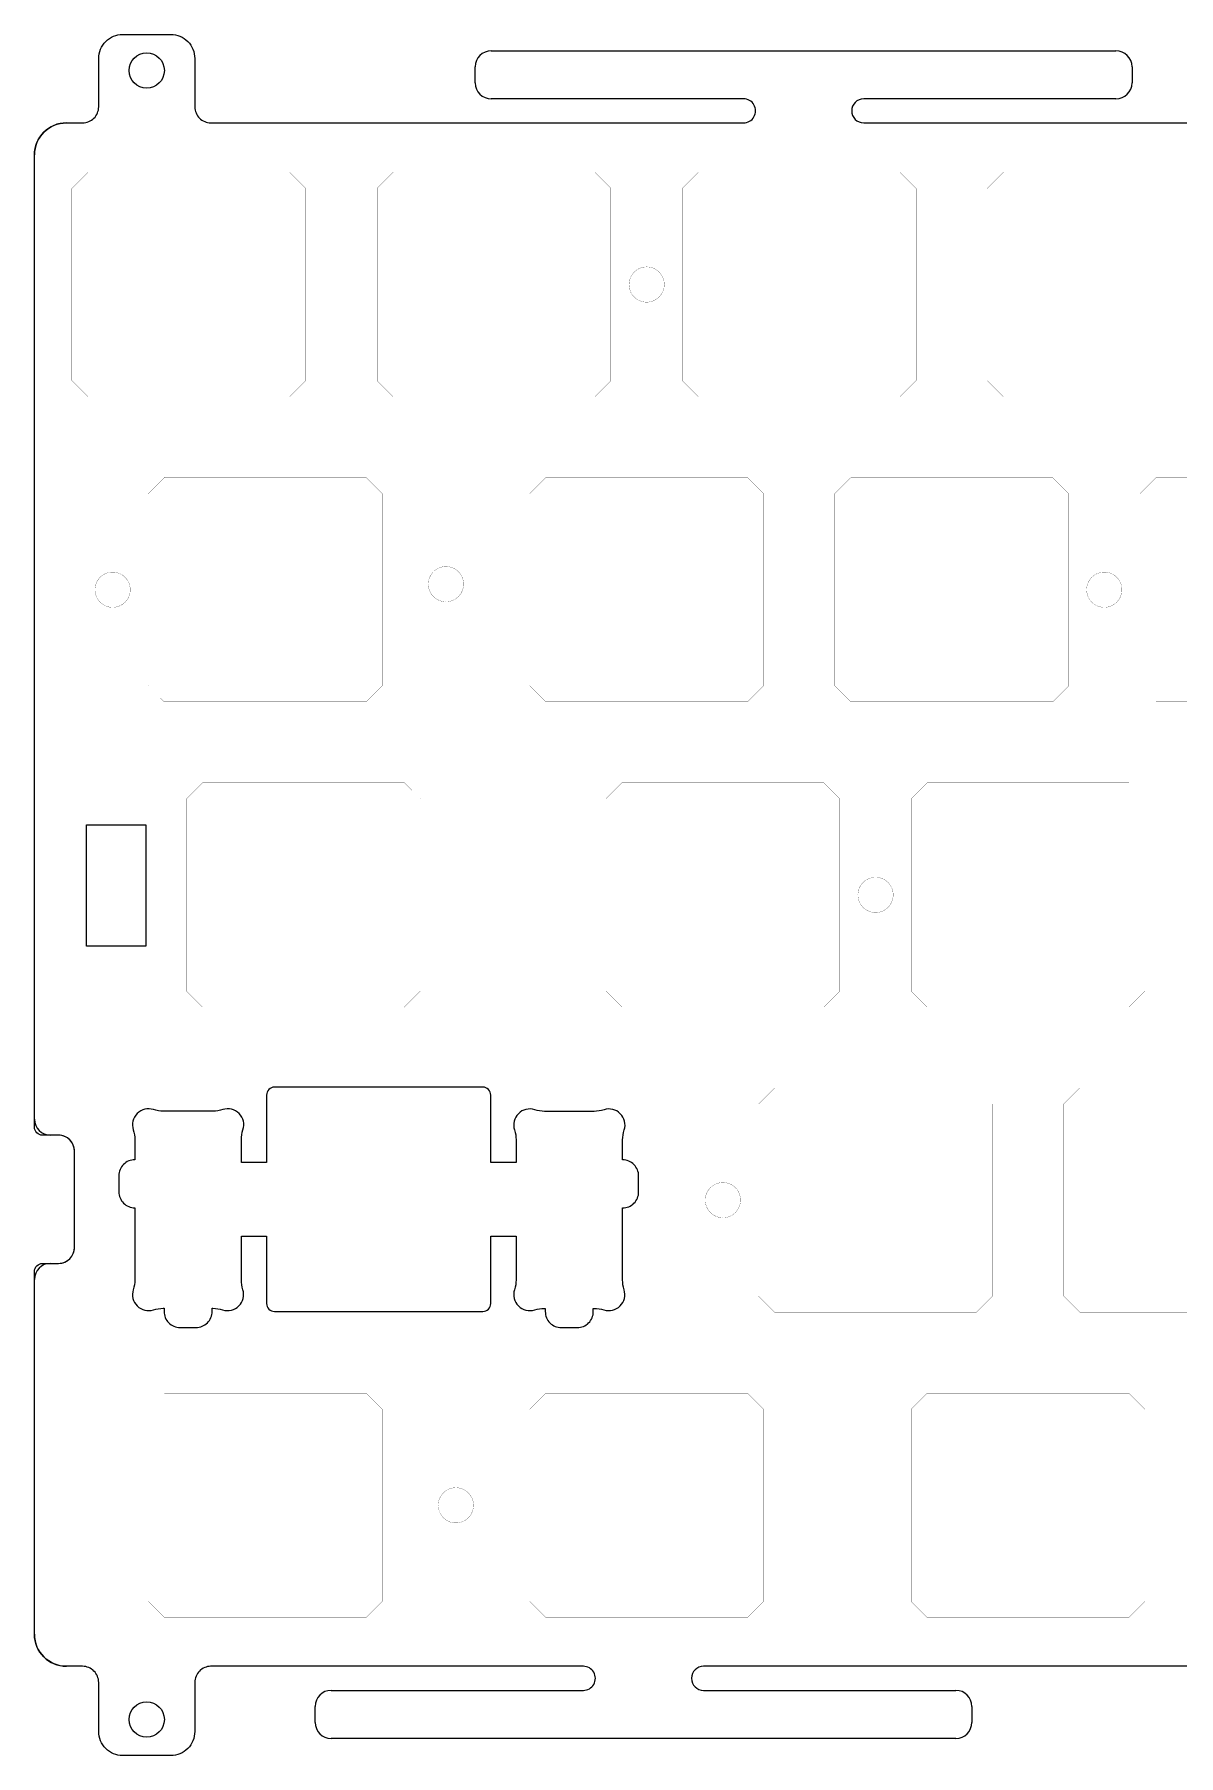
# Model space of a CAD drawing. Header units: millimetres. Extents: x 2638 to 2924, y 1524 to 1632.
# Drawn here: x 2638.2 to 2709.6, y 1524.5 to 1631.9 of the extents above; entities that cross this region are included whole.
import ezdxf

# ---------------------------------------------------------------- set-up
doc = ezdxf.new("R2010")
doc.units = ezdxf.units.MM
doc.layers.add('1', color=7, linetype='Continuous', lineweight=0)
doc.layers.add('Mechanical1', color=6, linetype='Continuous')
doc.layers.add('定位板 v10 v5 v1_定位板 v10 v5_定位板 v9_Sketch2', color=7, linetype='Continuous')

msp = doc.modelspace()

# ---------------------------------------------------------------- linework, layer by layer
at = {"color": 7, "true_color": 0xffffff}
msp.add_lwpolyline([(2641.41, 1582.6), (2645.11, 1582.6), (2645.11, 1575.02), (2641.41, 1575.02)], close=True, dxfattribs=at)
at = {"layer": '1'}
for p, q in [((2666.68, 1630.91), (2705.68, 1630.91)), ((2665.68, 1628.91), (2665.68, 1629.91)), ((2706.68, 1629.91), (2706.68, 1628.91)), ((2682.43, 1627.91), (2666.68, 1627.91)), ((2705.68, 1627.91), (2689.93, 1627.91)), ((2640.16, 1626.41), (2641.17, 1626.41)), ((2649.17, 1626.41), (2682.43, 1626.41)), ((2689.93, 1626.41), (2746.97, 1626.41)), ((2638.16, 1564.22), (2638.16, 1624.41)), ((2639.66, 1563.22), (2639.16, 1563.22)), ((2640.66, 1556.22), (2640.66, 1562.22)), ((2639.16, 1555.22), (2639.66, 1555.22)), ((2638.16, 1532.07), (2638.16, 1554.22)), ((2641.17, 1530.07), (2640.16, 1530.07)), ((2672.43, 1530.07), (2649.16, 1530.07)), ((2746.97, 1530.07), (2679.93, 1530.07)), ((2656.68, 1528.57), (2672.43, 1528.57)), ((2679.93, 1528.57), (2695.68, 1528.57)), ((2655.68, 1526.57), (2655.68, 1527.57)), ((2696.68, 1527.57), (2696.68, 1526.57)), ((2695.68, 1525.57), (2656.68, 1525.57))]:
    msp.add_line(p, q, dxfattribs=at)
msp.add_lwpolyline([(2672.44, 1530.07), (2649.17, 1530.07, 0.414214), (2648.17, 1529.07), (2648.17, 1526, -0.414214), (2646.67, 1524.5), (2643.67, 1524.5, -0.414214), (2642.17, 1526), (2642.17, 1529.07, 0.414214), (2641.17, 1530.07), (2640.16, 1530.07, -0.414214), (2638.16, 1532.07), (2638.16, 1554.72, -0.414214), (2638.66, 1555.22), (2639.66, 1555.22, 0.414214), (2640.66, 1556.22), (2640.66, 1562.22, 0.414214), (2639.66, 1563.22), (2638.66, 1563.22, -0.414214), (2638.16, 1563.72), (2638.16, 1624.41, -0.414214), (2640.16, 1626.41), (2641.17, 1626.41, 0.414214), (2642.17, 1627.41), (2642.17, 1630.43, -0.414214), (2643.67, 1631.93), (2646.67, 1631.93, -0.414214), (2648.17, 1630.43), (2648.17, 1627.41, 0.414214), (2649.17, 1626.41), (2682.44, 1626.41)], format="xyb", dxfattribs=at)
for centre in [(2645.17, 1629.68), (2645.17, 1526.75)]:
    msp.add_circle(centre, 1.1, dxfattribs=at)
for centre, radius, start, end in [((2666.68, 1629.91), 1, 90, 180), ((2705.68, 1629.91), 1, 360, 90), ((2666.68, 1628.91), 1, 180, 270), ((2705.68, 1628.91), 1, 270, 360), ((2682.43, 1627.16), 0.75, 269.6378, 90.3622), ((2689.93, 1627.16), 0.75, 90, 269.9995), ((2640.16, 1624.41), 2, 90, 180), ((2639.16, 1564.22), 1, 180, 270), ((2639.66, 1562.22), 1, 0, 90), ((2639.66, 1556.22), 1, 270, 0), ((2639.16, 1554.22), 1, 90, 180), ((2640.16, 1532.07), 2, 180, 270), ((2672.43, 1529.32), 0.75, 269.6378, 90.3622), ((2679.93, 1529.32), 0.75, 90.0005, 270), ((2656.68, 1527.57), 1, 90, 180), ((2695.68, 1527.57), 1, 0, 90), ((2656.68, 1526.57), 1, 180, 270), ((2695.68, 1526.57), 1, 270, 0)]:
    msp.add_arc(centre, radius, start, end, dxfattribs=at)
at = {"layer": 'Mechanical1', "color": 7, "true_color": 0xffffff, "const_width": 0.0127}
for points in [[(2640.5, 1622.32), (2641.5, 1623.32)], [(2641.5, 1623.32), (2654.1, 1623.32)], [(2654.1, 1623.32), (2655.1, 1622.32)], [(2659.55, 1622.32), (2660.55, 1623.32)], [(2660.55, 1623.32), (2673.15, 1623.32)], [(2673.15, 1623.32), (2674.15, 1622.32)], [(2678.6, 1622.32), (2679.6, 1623.32)], [(2679.6, 1623.32), (2692.2, 1623.32)], [(2692.2, 1623.32), (2693.2, 1622.32)], [(2697.65, 1622.32), (2698.65, 1623.32)], [(2698.65, 1623.32), (2711.25, 1623.32)], [(2640.5, 1610.32), (2640.5, 1622.32)], [(2655.1, 1610.32), (2655.1, 1622.32)], [(2659.55, 1610.32), (2659.55, 1622.32)], [(2674.15, 1610.32), (2674.15, 1622.32)], [(2678.6, 1610.32), (2678.6, 1622.32)], [(2693.2, 1610.32), (2693.2, 1622.32)], [(2697.65, 1610.32), (2697.65, 1622.32)], [(2640.5, 1610.32), (2641.5, 1609.32)], [(2654.1, 1609.32), (2655.1, 1610.32)], [(2659.55, 1610.32), (2660.55, 1609.32)], [(2673.15, 1609.32), (2674.15, 1610.32)], [(2678.6, 1610.32), (2679.6, 1609.32)], [(2692.2, 1609.32), (2693.2, 1610.32)], [(2697.65, 1610.32), (2698.65, 1609.32)], [(2641.5, 1609.32), (2654.1, 1609.32)], [(2660.55, 1609.32), (2673.15, 1609.32)], [(2679.6, 1609.32), (2692.2, 1609.32)], [(2698.65, 1609.32), (2711.25, 1609.32)], [(2645.27, 1603.27), (2646.27, 1604.27)], [(2646.27, 1604.27), (2658.87, 1604.27)], [(2658.87, 1604.27), (2659.87, 1603.27)], [(2669.08, 1603.27), (2670.08, 1604.27)], [(2670.08, 1604.27), (2682.68, 1604.27)], [(2682.68, 1604.27), (2683.68, 1603.27)], [(2688.13, 1603.27), (2689.13, 1604.27)], [(2689.13, 1604.27), (2701.73, 1604.27)], [(2701.73, 1604.27), (2702.73, 1603.27)], [(2707.18, 1603.27), (2708.18, 1604.27)], [(2708.18, 1604.27), (2720.78, 1604.27)], [(2645.27, 1591.27), (2645.27, 1603.27)], [(2659.87, 1591.27), (2659.87, 1603.27)], [(2669.08, 1591.27), (2669.08, 1603.27)], [(2683.68, 1591.27), (2683.68, 1603.27)], [(2688.13, 1591.27), (2688.13, 1603.27)], [(2702.73, 1591.27), (2702.73, 1603.27)], [(2707.18, 1591.27), (2707.18, 1603.27)], [(2645.27, 1591.27), (2646.27, 1590.27)], [(2658.87, 1590.27), (2659.87, 1591.27)], [(2669.08, 1591.27), (2670.08, 1590.27)], [(2682.68, 1590.27), (2683.68, 1591.27)], [(2688.13, 1591.27), (2689.13, 1590.27)], [(2701.73, 1590.27), (2702.73, 1591.27)], [(2707.18, 1591.27), (2708.18, 1590.27)], [(2646.27, 1590.27), (2658.87, 1590.27)], [(2670.08, 1590.27), (2682.68, 1590.27)], [(2689.13, 1590.27), (2701.73, 1590.27)], [(2708.18, 1590.27), (2720.78, 1590.27)], [(2647.65, 1584.22), (2648.65, 1585.22)], [(2648.65, 1585.22), (2661.25, 1585.22)], [(2661.25, 1585.22), (2662.25, 1584.22)], [(2673.84, 1584.22), (2674.84, 1585.22)], [(2673.84, 1584.22), (2674.84, 1585.22)], [(2674.84, 1585.22), (2687.44, 1585.22)], [(2674.84, 1585.22), (2687.44, 1585.22)], [(2687.44, 1585.22), (2688.44, 1584.22)], [(2687.44, 1585.22), (2688.44, 1584.22)], [(2692.89, 1584.22), (2693.89, 1585.22)], [(2693.89, 1585.22), (2706.49, 1585.22)], [(2706.49, 1585.22), (2707.49, 1584.22)], [(2647.65, 1572.22), (2647.65, 1584.22)], [(2662.25, 1572.22), (2662.25, 1584.22)], [(2673.84, 1572.22), (2673.84, 1584.22)], [(2673.84, 1572.22), (2673.84, 1584.22)], [(2688.44, 1572.22), (2688.44, 1584.22)], [(2688.44, 1572.22), (2688.44, 1584.22)], [(2692.89, 1572.22), (2692.89, 1584.22)], [(2707.49, 1572.22), (2707.49, 1584.22)], [(2647.65, 1572.22), (2648.65, 1571.22)], [(2661.25, 1571.22), (2662.25, 1572.22)], [(2673.84, 1572.22), (2674.84, 1571.22)], [(2673.84, 1572.22), (2674.84, 1571.22)], [(2687.44, 1571.22), (2688.44, 1572.22)], [(2687.44, 1571.22), (2688.44, 1572.22)], [(2692.89, 1572.22), (2693.89, 1571.22)], [(2706.49, 1571.22), (2707.49, 1572.22)], [(2648.65, 1571.22), (2661.25, 1571.22)], [(2674.84, 1571.22), (2687.44, 1571.22)], [(2674.84, 1571.22), (2687.44, 1571.22)], [(2693.89, 1571.22), (2706.49, 1571.22)], [(2683.37, 1565.17), (2684.37, 1566.17)], [(2683.37, 1565.17), (2684.37, 1566.17)], [(2684.37, 1566.17), (2696.97, 1566.17)], [(2684.37, 1566.17), (2696.97, 1566.17)], [(2696.97, 1566.17), (2697.97, 1565.17)], [(2696.97, 1566.17), (2697.97, 1565.17)], [(2702.42, 1565.17), (2703.42, 1566.17)], [(2703.42, 1566.17), (2716.02, 1566.17)], [(2683.37, 1553.17), (2683.37, 1565.17)], [(2683.37, 1553.17), (2683.37, 1565.17)], [(2697.97, 1553.17), (2697.97, 1565.17)], [(2697.97, 1553.17), (2697.97, 1565.17)], [(2702.42, 1553.17), (2702.42, 1565.17)], [(2683.37, 1553.17), (2684.37, 1552.17)], [(2683.37, 1553.17), (2684.37, 1552.17)], [(2696.97, 1552.17), (2697.97, 1553.17)], [(2696.97, 1552.17), (2697.97, 1553.17)], [(2702.42, 1553.17), (2703.42, 1552.17)], [(2684.37, 1552.17), (2696.97, 1552.17)], [(2684.37, 1552.17), (2696.97, 1552.17)], [(2703.42, 1552.17), (2716.02, 1552.17)], [(2645.27, 1546.12), (2646.27, 1547.12)], [(2646.27, 1547.12), (2658.87, 1547.12)], [(2658.87, 1547.12), (2659.87, 1546.12)], [(2669.08, 1546.12), (2670.08, 1547.12)], [(2670.08, 1547.12), (2682.68, 1547.12)], [(2682.68, 1547.12), (2683.68, 1546.12)], [(2692.89, 1546.12), (2693.89, 1547.12)], [(2693.89, 1547.12), (2706.49, 1547.12)], [(2706.49, 1547.12), (2707.49, 1546.12)], [(2645.27, 1534.12), (2645.27, 1546.12)], [(2659.87, 1534.12), (2659.87, 1546.12)], [(2669.08, 1534.12), (2669.08, 1546.12)], [(2683.68, 1534.12), (2683.68, 1546.12)], [(2692.89, 1534.12), (2692.89, 1546.12)], [(2707.49, 1534.12), (2707.49, 1546.12)], [(2645.27, 1534.12), (2646.27, 1533.12)], [(2646.27, 1533.12), (2658.87, 1533.12)], [(2658.87, 1533.12), (2659.87, 1534.12)], [(2669.08, 1534.12), (2670.08, 1533.12)], [(2670.08, 1533.12), (2682.68, 1533.12)], [(2682.68, 1533.12), (2683.68, 1534.12)], [(2692.89, 1534.12), (2693.89, 1533.12)], [(2693.89, 1533.12), (2706.49, 1533.12)], [(2706.49, 1533.12), (2707.49, 1534.12)]]:
    msp.add_lwpolyline(points, dxfattribs=at)
at = {"layer": 'Mechanical1', "color": 7, "true_color": 0xffffff, "const_width": 0.00635}
for points in [[(2641.5, 1623.32, 1), (2641.51, 1623.32, 1)], [(2641.5, 1623.32, 1), (2641.51, 1623.32, 1)], [(2654.1, 1623.32, 1), (2654.11, 1623.32, 1)], [(2654.1, 1623.32, 1), (2654.11, 1623.32, 1)], [(2660.55, 1623.32, 1), (2660.56, 1623.32, 1)], [(2660.55, 1623.32, 1), (2660.56, 1623.32, 1)], [(2673.15, 1623.32, 1), (2673.16, 1623.32, 1)], [(2673.15, 1623.32, 1), (2673.16, 1623.32, 1)], [(2679.6, 1623.32, 1), (2679.61, 1623.32, 1)], [(2679.6, 1623.32, 1), (2679.61, 1623.32, 1)], [(2692.2, 1623.32, 1), (2692.21, 1623.32, 1)], [(2692.2, 1623.32, 1), (2692.21, 1623.32, 1)], [(2698.65, 1623.32, 1), (2698.66, 1623.32, 1)], [(2698.65, 1623.32, 1), (2698.66, 1623.32, 1)], [(2640.5, 1622.32, 1), (2640.51, 1622.32, 1)], [(2640.5, 1622.32, 1), (2640.51, 1622.32, 1)], [(2655.1, 1622.32, 1), (2655.11, 1622.32, 1)], [(2655.1, 1622.32, 1), (2655.11, 1622.32, 1)], [(2659.55, 1622.32, 1), (2659.56, 1622.32, 1)], [(2659.55, 1622.32, 1), (2659.56, 1622.32, 1)], [(2674.15, 1622.32, 1), (2674.16, 1622.32, 1)], [(2674.15, 1622.32, 1), (2674.16, 1622.32, 1)], [(2678.6, 1622.32, 1), (2678.61, 1622.32, 1)], [(2678.6, 1622.32, 1), (2678.61, 1622.32, 1)], [(2693.2, 1622.32, 1), (2693.21, 1622.32, 1)], [(2693.2, 1622.32, 1), (2693.21, 1622.32, 1)], [(2697.65, 1622.32, 1), (2697.66, 1622.32, 1)], [(2697.65, 1622.32, 1), (2697.66, 1622.32, 1)], [(2676.38, 1617.42, 1), (2676.38, 1617.42, 1)], [(2676.38, 1617.42, 1), (2676.38, 1617.42, 1)], [(2675.28, 1616.32, 1), (2675.28, 1616.32, 1)], [(2675.28, 1616.32, 1), (2675.28, 1616.32, 1)], [(2677.48, 1616.32, 1), (2677.48, 1616.32, 1)], [(2677.48, 1616.32, 1), (2677.48, 1616.32, 1)], [(2676.38, 1615.22, 1), (2676.38, 1615.22, 1)], [(2676.38, 1615.22, 1), (2676.38, 1615.22, 1)], [(2640.5, 1610.32, 1), (2640.51, 1610.32, 1)], [(2640.5, 1610.32, 1), (2640.51, 1610.32, 1)], [(2655.1, 1610.32, 1), (2655.11, 1610.32, 1)], [(2655.1, 1610.32, 1), (2655.11, 1610.32, 1)], [(2659.55, 1610.32, 1), (2659.56, 1610.32, 1)], [(2659.55, 1610.32, 1), (2659.56, 1610.32, 1)], [(2674.15, 1610.32, 1), (2674.16, 1610.32, 1)], [(2674.15, 1610.32, 1), (2674.16, 1610.32, 1)], [(2678.6, 1610.32, 1), (2678.61, 1610.32, 1)], [(2678.6, 1610.32, 1), (2678.61, 1610.32, 1)], [(2693.2, 1610.32, 1), (2693.21, 1610.32, 1)], [(2693.2, 1610.32, 1), (2693.21, 1610.32, 1)], [(2697.65, 1610.32, 1), (2697.66, 1610.32, 1)], [(2697.65, 1610.32, 1), (2697.66, 1610.32, 1)], [(2641.5, 1609.32, 1), (2641.51, 1609.32, 1)], [(2641.5, 1609.32, 1), (2641.51, 1609.32, 1)], [(2654.1, 1609.32, 1), (2654.11, 1609.32, 1)], [(2654.1, 1609.32, 1), (2654.11, 1609.32, 1)], [(2660.55, 1609.32, 1), (2660.56, 1609.32, 1)], [(2660.55, 1609.32, 1), (2660.56, 1609.32, 1)], [(2673.15, 1609.32, 1), (2673.16, 1609.32, 1)], [(2673.15, 1609.32, 1), (2673.16, 1609.32, 1)], [(2679.6, 1609.32, 1), (2679.61, 1609.32, 1)], [(2679.6, 1609.32, 1), (2679.61, 1609.32, 1)], [(2692.2, 1609.32, 1), (2692.21, 1609.32, 1)], [(2692.2, 1609.32, 1), (2692.21, 1609.32, 1)], [(2698.65, 1609.32, 1), (2698.66, 1609.32, 1)], [(2698.65, 1609.32, 1), (2698.66, 1609.32, 1)], [(2646.26, 1604.27, 1), (2646.27, 1604.27, 1)], [(2646.26, 1604.27, 1), (2646.27, 1604.27, 1)], [(2658.86, 1604.27, 1), (2658.87, 1604.27, 1)], [(2658.86, 1604.27, 1), (2658.87, 1604.27, 1)], [(2670.08, 1604.27, 1), (2670.08, 1604.27, 1)], [(2670.08, 1604.27, 1), (2670.08, 1604.27, 1)], [(2682.68, 1604.27, 1), (2682.68, 1604.27, 1)], [(2682.68, 1604.27, 1), (2682.68, 1604.27, 1)], [(2689.13, 1604.27, 1), (2689.13, 1604.27, 1)], [(2689.13, 1604.27, 1), (2689.13, 1604.27, 1)], [(2701.73, 1604.27, 1), (2701.73, 1604.27, 1)], [(2701.73, 1604.27, 1), (2701.73, 1604.27, 1)], [(2708.18, 1604.27, 1), (2708.18, 1604.27, 1)], [(2708.18, 1604.27, 1), (2708.18, 1604.27, 1)], [(2645.26, 1603.27, 1), (2645.27, 1603.27, 1)], [(2645.26, 1603.27, 1), (2645.27, 1603.27, 1)], [(2659.86, 1603.27, 1), (2659.87, 1603.27, 1)], [(2659.86, 1603.27, 1), (2659.87, 1603.27, 1)], [(2669.08, 1603.27, 1), (2669.08, 1603.27, 1)], [(2669.08, 1603.27, 1), (2669.08, 1603.27, 1)], [(2683.68, 1603.27, 1), (2683.68, 1603.27, 1)], [(2683.68, 1603.27, 1), (2683.68, 1603.27, 1)], [(2688.13, 1603.27, 1), (2688.13, 1603.27, 1)], [(2688.13, 1603.27, 1), (2688.13, 1603.27, 1)], [(2702.73, 1603.27, 1), (2702.73, 1603.27, 1)], [(2702.73, 1603.27, 1), (2702.73, 1603.27, 1)], [(2707.18, 1603.27, 1), (2707.18, 1603.27, 1)], [(2707.18, 1603.27, 1), (2707.18, 1603.27, 1)], [(2663.85, 1598.72, 1), (2663.86, 1598.72, 1)], [(2663.85, 1598.72, 1), (2663.86, 1598.72, 1)], [(2643.04, 1598.37, 1), (2643.04, 1598.37, 1)], [(2643.04, 1598.37, 1), (2643.04, 1598.37, 1)], [(2662.75, 1597.62, 1), (2662.76, 1597.62, 1)], [(2662.75, 1597.62, 1), (2662.76, 1597.62, 1)], [(2664.95, 1597.62, 1), (2664.96, 1597.62, 1)], [(2664.95, 1597.62, 1), (2664.96, 1597.62, 1)], [(2704.95, 1598.37, 1), (2704.96, 1598.37, 1)], [(2704.95, 1598.37, 1), (2704.96, 1598.37, 1)], [(2641.94, 1597.27, 1), (2641.94, 1597.27, 1)], [(2641.94, 1597.27, 1), (2641.94, 1597.27, 1)], [(2644.14, 1597.27, 1), (2644.14, 1597.27, 1)], [(2644.14, 1597.27, 1), (2644.14, 1597.27, 1)], [(2663.85, 1596.52, 1), (2663.86, 1596.52, 1)], [(2663.85, 1596.52, 1), (2663.86, 1596.52, 1)], [(2703.85, 1597.27, 1), (2703.86, 1597.27, 1)], [(2703.85, 1597.27, 1), (2703.86, 1597.27, 1)], [(2706.05, 1597.27, 1), (2706.06, 1597.27, 1)], [(2706.05, 1597.27, 1), (2706.06, 1597.27, 1)], [(2643.04, 1596.17, 1), (2643.04, 1596.17, 1)], [(2643.04, 1596.17, 1), (2643.04, 1596.17, 1)], [(2704.95, 1596.17, 1), (2704.96, 1596.17, 1)], [(2704.95, 1596.17, 1), (2704.96, 1596.17, 1)], [(2645.26, 1591.27, 1), (2645.27, 1591.27, 1)], [(2645.26, 1591.27, 1), (2645.27, 1591.27, 1)], [(2659.86, 1591.27, 1), (2659.87, 1591.27, 1)], [(2659.86, 1591.27, 1), (2659.87, 1591.27, 1)], [(2669.08, 1591.27, 1), (2669.08, 1591.27, 1)], [(2669.08, 1591.27, 1), (2669.08, 1591.27, 1)], [(2683.68, 1591.27, 1), (2683.68, 1591.27, 1)], [(2683.68, 1591.27, 1), (2683.68, 1591.27, 1)], [(2688.13, 1591.27, 1), (2688.13, 1591.27, 1)], [(2688.13, 1591.27, 1), (2688.13, 1591.27, 1)], [(2702.73, 1591.27, 1), (2702.73, 1591.27, 1)], [(2702.73, 1591.27, 1), (2702.73, 1591.27, 1)], [(2707.18, 1591.27, 1), (2707.18, 1591.27, 1)], [(2707.18, 1591.27, 1), (2707.18, 1591.27, 1)], [(2646.26, 1590.27, 1), (2646.27, 1590.27, 1)], [(2646.26, 1590.27, 1), (2646.27, 1590.27, 1)], [(2658.86, 1590.27, 1), (2658.87, 1590.27, 1)], [(2658.86, 1590.27, 1), (2658.87, 1590.27, 1)], [(2670.08, 1590.27, 1), (2670.08, 1590.27, 1)], [(2670.08, 1590.27, 1), (2670.08, 1590.27, 1)], [(2682.68, 1590.27, 1), (2682.68, 1590.27, 1)], [(2682.68, 1590.27, 1), (2682.68, 1590.27, 1)], [(2689.13, 1590.27, 1), (2689.13, 1590.27, 1)], [(2689.13, 1590.27, 1), (2689.13, 1590.27, 1)], [(2701.73, 1590.27, 1), (2701.73, 1590.27, 1)], [(2701.73, 1590.27, 1), (2701.73, 1590.27, 1)], [(2708.18, 1590.27, 1), (2708.18, 1590.27, 1)], [(2708.18, 1590.27, 1), (2708.18, 1590.27, 1)], [(2648.64, 1585.22, 1), (2648.65, 1585.22, 1)], [(2648.64, 1585.22, 1), (2648.65, 1585.22, 1)], [(2661.24, 1585.22, 1), (2661.25, 1585.22, 1)], [(2661.24, 1585.22, 1), (2661.25, 1585.22, 1)], [(2674.84, 1585.22, 1), (2674.84, 1585.22, 1)], [(2674.84, 1585.22, 1), (2674.84, 1585.22, 1)], [(2674.84, 1585.22, 1), (2674.84, 1585.22, 1)], [(2674.84, 1585.22, 1), (2674.84, 1585.22, 1)], [(2687.44, 1585.22, 1), (2687.44, 1585.22, 1)], [(2687.44, 1585.22, 1), (2687.44, 1585.22, 1)], [(2693.89, 1585.22, 1), (2693.89, 1585.22, 1)], [(2693.89, 1585.22, 1), (2693.89, 1585.22, 1)], [(2706.49, 1585.22, 1), (2706.49, 1585.22, 1)], [(2706.49, 1585.22, 1), (2706.49, 1585.22, 1)], [(2647.64, 1584.22, 1), (2647.65, 1584.22, 1)], [(2647.64, 1584.22, 1), (2647.65, 1584.22, 1)], [(2662.24, 1584.22, 1), (2662.25, 1584.22, 1)], [(2662.24, 1584.22, 1), (2662.25, 1584.22, 1)], [(2673.84, 1584.22, 1), (2673.84, 1584.22, 1)], [(2673.84, 1584.22, 1), (2673.84, 1584.22, 1)], [(2673.84, 1584.22, 1), (2673.84, 1584.22, 1)], [(2673.84, 1584.22, 1), (2673.84, 1584.22, 1)], [(2688.44, 1584.22, 1), (2688.44, 1584.22, 1)], [(2688.44, 1584.22, 1), (2688.44, 1584.22, 1)], [(2688.44, 1584.22, 1), (2688.44, 1584.22, 1)], [(2688.44, 1584.22, 1), (2688.44, 1584.22, 1)], [(2692.89, 1584.22, 1), (2692.89, 1584.22, 1)], [(2692.89, 1584.22, 1), (2692.89, 1584.22, 1)], [(2707.49, 1584.22, 1), (2707.49, 1584.22, 1)], [(2707.49, 1584.22, 1), (2707.49, 1584.22, 1)], [(2690.66, 1579.32, 1), (2690.67, 1579.32, 1)], [(2690.66, 1579.32, 1), (2690.67, 1579.32, 1)], [(2689.56, 1578.22, 1), (2689.57, 1578.22, 1)], [(2689.56, 1578.22, 1), (2689.57, 1578.22, 1)], [(2691.76, 1578.22, 1), (2691.77, 1578.22, 1)], [(2691.76, 1578.22, 1), (2691.77, 1578.22, 1)], [(2690.66, 1577.12, 1), (2690.67, 1577.12, 1)], [(2690.66, 1577.12, 1), (2690.67, 1577.12, 1)], [(2647.64, 1572.22, 1), (2647.65, 1572.22, 1)], [(2647.64, 1572.22, 1), (2647.65, 1572.22, 1)], [(2662.24, 1572.22, 1), (2662.25, 1572.22, 1)], [(2662.24, 1572.22, 1), (2662.25, 1572.22, 1)], [(2673.84, 1572.22, 1), (2673.84, 1572.22, 1)], [(2673.84, 1572.22, 1), (2673.84, 1572.22, 1)], [(2673.84, 1572.22, 1), (2673.84, 1572.22, 1)], [(2673.84, 1572.22, 1), (2673.84, 1572.22, 1)], [(2688.44, 1572.22, 1), (2688.44, 1572.22, 1)], [(2688.44, 1572.22, 1), (2688.44, 1572.22, 1)], [(2688.44, 1572.22, 1), (2688.44, 1572.22, 1)], [(2688.44, 1572.22, 1), (2688.44, 1572.22, 1)], [(2692.89, 1572.22, 1), (2692.89, 1572.22, 1)], [(2692.89, 1572.22, 1), (2692.89, 1572.22, 1)], [(2707.49, 1572.22, 1), (2707.49, 1572.22, 1)], [(2707.49, 1572.22, 1), (2707.49, 1572.22, 1)], [(2648.64, 1571.22, 1), (2648.65, 1571.22, 1)], [(2648.64, 1571.22, 1), (2648.65, 1571.22, 1)], [(2661.24, 1571.22, 1), (2661.25, 1571.22, 1)], [(2661.24, 1571.22, 1), (2661.25, 1571.22, 1)], [(2674.84, 1571.22, 1), (2674.84, 1571.22, 1)], [(2674.84, 1571.22, 1), (2674.84, 1571.22, 1)], [(2674.84, 1571.22, 1), (2674.84, 1571.22, 1)], [(2674.84, 1571.22, 1), (2674.84, 1571.22, 1)], [(2687.44, 1571.22, 1), (2687.44, 1571.22, 1)], [(2687.44, 1571.22, 1), (2687.44, 1571.22, 1)], [(2687.44, 1571.22, 1), (2687.44, 1571.22, 1)], [(2687.44, 1571.22, 1), (2687.44, 1571.22, 1)], [(2693.89, 1571.22, 1), (2693.89, 1571.22, 1)], [(2693.89, 1571.22, 1), (2693.89, 1571.22, 1)], [(2706.49, 1571.22, 1), (2706.49, 1571.22, 1)], [(2706.49, 1571.22, 1), (2706.49, 1571.22, 1)], [(2684.36, 1566.17, 1), (2684.37, 1566.17, 1)], [(2684.36, 1566.17, 1), (2684.37, 1566.17, 1)], [(2684.36, 1566.17, 1), (2684.37, 1566.17, 1)], [(2684.36, 1566.17, 1), (2684.37, 1566.17, 1)], [(2696.96, 1566.17, 1), (2696.97, 1566.17, 1)], [(2696.96, 1566.17, 1), (2696.97, 1566.17, 1)], [(2696.96, 1566.17, 1), (2696.97, 1566.17, 1)], [(2696.96, 1566.17, 1), (2696.97, 1566.17, 1)], [(2703.41, 1566.17, 1), (2703.42, 1566.17, 1)], [(2703.41, 1566.17, 1), (2703.42, 1566.17, 1)], [(2683.36, 1565.17, 1), (2683.37, 1565.17, 1)], [(2683.36, 1565.17, 1), (2683.37, 1565.17, 1)], [(2683.36, 1565.17, 1), (2683.37, 1565.17, 1)], [(2683.36, 1565.17, 1), (2683.37, 1565.17, 1)], [(2697.96, 1565.17, 1), (2697.97, 1565.17, 1)], [(2697.96, 1565.17, 1), (2697.97, 1565.17, 1)], [(2697.96, 1565.17, 1), (2697.97, 1565.17, 1)], [(2697.96, 1565.17, 1), (2697.97, 1565.17, 1)], [(2702.41, 1565.17, 1), (2702.42, 1565.17, 1)], [(2702.41, 1565.17, 1), (2702.42, 1565.17, 1)], [(2681.14, 1560.27, 1), (2681.14, 1560.27, 1)], [(2681.14, 1560.27, 1), (2681.14, 1560.27, 1)], [(2680.04, 1559.17, 1), (2680.04, 1559.17, 1)], [(2680.04, 1559.17, 1), (2680.04, 1559.17, 1)], [(2682.24, 1559.17, 1), (2682.24, 1559.17, 1)], [(2682.24, 1559.17, 1), (2682.24, 1559.17, 1)], [(2681.14, 1558.07, 1), (2681.14, 1558.07, 1)], [(2681.14, 1558.07, 1), (2681.14, 1558.07, 1)], [(2683.36, 1553.17, 1), (2683.37, 1553.17, 1)], [(2683.36, 1553.17, 1), (2683.37, 1553.17, 1)], [(2683.36, 1553.17, 1), (2683.37, 1553.17, 1)], [(2683.36, 1553.17, 1), (2683.37, 1553.17, 1)], [(2697.96, 1553.17, 1), (2697.97, 1553.17, 1)], [(2697.96, 1553.17, 1), (2697.97, 1553.17, 1)], [(2697.96, 1553.17, 1), (2697.97, 1553.17, 1)], [(2697.96, 1553.17, 1), (2697.97, 1553.17, 1)], [(2702.41, 1553.17, 1), (2702.42, 1553.17, 1)], [(2702.41, 1553.17, 1), (2702.42, 1553.17, 1)], [(2684.36, 1552.17, 1), (2684.37, 1552.17, 1)], [(2684.36, 1552.17, 1), (2684.37, 1552.17, 1)], [(2684.36, 1552.17, 1), (2684.37, 1552.17, 1)], [(2684.36, 1552.17, 1), (2684.37, 1552.17, 1)], [(2696.96, 1552.17, 1), (2696.97, 1552.17, 1)], [(2696.96, 1552.17, 1), (2696.97, 1552.17, 1)], [(2696.96, 1552.17, 1), (2696.97, 1552.17, 1)], [(2696.96, 1552.17, 1), (2696.97, 1552.17, 1)], [(2703.41, 1552.17, 1), (2703.42, 1552.17, 1)], [(2703.41, 1552.17, 1), (2703.42, 1552.17, 1)], [(2646.27, 1547.12, 1), (2646.27, 1547.12, 1)], [(2646.27, 1547.12, 1), (2646.27, 1547.12, 1)], [(2658.87, 1547.12, 1), (2658.87, 1547.12, 1)], [(2658.87, 1547.12, 1), (2658.87, 1547.12, 1)], [(2670.08, 1547.12, 1), (2670.08, 1547.12, 1)], [(2670.08, 1547.12, 1), (2670.08, 1547.12, 1)], [(2682.68, 1547.12, 1), (2682.68, 1547.12, 1)], [(2682.68, 1547.12, 1), (2682.68, 1547.12, 1)], [(2693.89, 1547.12, 1), (2693.89, 1547.12, 1)], [(2693.89, 1547.12, 1), (2693.89, 1547.12, 1)], [(2706.49, 1547.12, 1), (2706.49, 1547.12, 1)], [(2706.49, 1547.12, 1), (2706.49, 1547.12, 1)], [(2645.27, 1546.12, 1), (2645.27, 1546.12, 1)], [(2645.27, 1546.12, 1), (2645.27, 1546.12, 1)], [(2659.87, 1546.12, 1), (2659.87, 1546.12, 1)], [(2659.87, 1546.12, 1), (2659.87, 1546.12, 1)], [(2669.08, 1546.12, 1), (2669.08, 1546.12, 1)], [(2669.08, 1546.12, 1), (2669.08, 1546.12, 1)], [(2683.68, 1546.12, 1), (2683.68, 1546.12, 1)], [(2683.68, 1546.12, 1), (2683.68, 1546.12, 1)], [(2692.89, 1546.12, 1), (2692.89, 1546.12, 1)], [(2692.89, 1546.12, 1), (2692.89, 1546.12, 1)], [(2707.49, 1546.12, 1), (2707.49, 1546.12, 1)], [(2707.49, 1546.12, 1), (2707.49, 1546.12, 1)], [(2664.47, 1541.22, 1), (2664.48, 1541.22, 1)], [(2664.47, 1541.22, 1), (2664.48, 1541.22, 1)], [(2663.37, 1540.12, 1), (2663.38, 1540.12, 1)], [(2663.37, 1540.12, 1), (2663.38, 1540.12, 1)], [(2665.57, 1540.12, 1), (2665.58, 1540.12, 1)], [(2665.57, 1540.12, 1), (2665.58, 1540.12, 1)], [(2664.47, 1539.02, 1), (2664.48, 1539.02, 1)], [(2664.47, 1539.02, 1), (2664.48, 1539.02, 1)], [(2645.27, 1534.12, 1), (2645.27, 1534.12, 1)], [(2645.27, 1534.12, 1), (2645.27, 1534.12, 1)], [(2646.27, 1533.12, 1), (2646.27, 1533.12, 1)], [(2646.27, 1533.12, 1), (2646.27, 1533.12, 1)], [(2658.87, 1533.12, 1), (2658.87, 1533.12, 1)], [(2658.87, 1533.12, 1), (2658.87, 1533.12, 1)], [(2659.87, 1534.12, 1), (2659.87, 1534.12, 1)], [(2659.87, 1534.12, 1), (2659.87, 1534.12, 1)], [(2669.08, 1534.12, 1), (2669.08, 1534.12, 1)], [(2669.08, 1534.12, 1), (2669.08, 1534.12, 1)], [(2670.08, 1533.12, 1), (2670.08, 1533.12, 1)], [(2670.08, 1533.12, 1), (2670.08, 1533.12, 1)], [(2682.68, 1533.12, 1), (2682.68, 1533.12, 1)], [(2682.68, 1533.12, 1), (2682.68, 1533.12, 1)], [(2683.68, 1534.12, 1), (2683.68, 1534.12, 1)], [(2683.68, 1534.12, 1), (2683.68, 1534.12, 1)], [(2692.89, 1534.12, 1), (2692.89, 1534.12, 1)], [(2692.89, 1534.12, 1), (2692.89, 1534.12, 1)], [(2693.89, 1533.12, 1), (2693.89, 1533.12, 1)], [(2693.89, 1533.12, 1), (2693.89, 1533.12, 1)], [(2706.49, 1533.12, 1), (2706.49, 1533.12, 1)], [(2706.49, 1533.12, 1), (2706.49, 1533.12, 1)], [(2707.49, 1534.12, 1), (2707.49, 1534.12, 1)], [(2707.49, 1534.12, 1), (2707.49, 1534.12, 1)]]:
    msp.add_lwpolyline(points, format="xyb", close=True, dxfattribs=at)
at = {"layer": 'Mechanical1', "color": 7, "true_color": 0xffffff, "const_width": 0.0127}
for points in [[(2675.28, 1616.32, -0.414214), (2676.38, 1617.42)], [(2676.38, 1617.42, -0.414214), (2677.48, 1616.32)], [(2676.38, 1615.22, -0.414214), (2675.28, 1616.32)], [(2677.48, 1616.32, -0.414214), (2676.38, 1615.22)], [(2662.75, 1597.62, -0.414214), (2663.85, 1598.72)], [(2663.85, 1598.72, -0.414214), (2664.95, 1597.62)], [(2641.94, 1597.27, -0.414214), (2643.04, 1598.37)], [(2643.04, 1598.37, -0.414214), (2644.14, 1597.27)], [(2663.85, 1596.52, -0.414214), (2662.75, 1597.62)], [(2664.95, 1597.62, -0.414214), (2663.85, 1596.52)], [(2703.85, 1597.27, -0.414214), (2704.95, 1598.37)], [(2704.95, 1598.37, -0.414214), (2706.05, 1597.27)], [(2643.04, 1596.17, -0.414214), (2641.94, 1597.27)], [(2644.14, 1597.27, -0.414214), (2643.04, 1596.17)], [(2704.95, 1596.17, -0.414214), (2703.85, 1597.27)], [(2706.05, 1597.27, -0.414214), (2704.95, 1596.17)], [(2689.57, 1578.22, -0.414214), (2690.67, 1579.32)], [(2690.67, 1579.32, -0.414214), (2691.77, 1578.22)], [(2690.67, 1577.12, -0.414214), (2689.57, 1578.22)], [(2691.77, 1578.22, -0.414214), (2690.67, 1577.12)], [(2680.04, 1559.17, -0.414214), (2681.14, 1560.27)], [(2681.14, 1560.27, -0.414214), (2682.24, 1559.17)], [(2681.14, 1558.07, -0.414214), (2680.04, 1559.17)], [(2682.24, 1559.17, -0.414214), (2681.14, 1558.07)], [(2663.37, 1540.12, -0.414214), (2664.47, 1541.22)], [(2664.47, 1541.22, -0.414214), (2665.57, 1540.12)], [(2664.47, 1539.02, -0.414214), (2663.37, 1540.12)], [(2665.57, 1540.12, -0.414214), (2664.47, 1539.02)]]:
    msp.add_lwpolyline(points, format="xyb", dxfattribs=at)
at = {"layer": '定位板 v10 v5 v1_定位板 v10 v5_定位板 v9_Sketch2', "color": 7, "true_color": 0xffffff}
msp.add_lwpolyline([(2651.08, 1561.52), (2651.08, 1562.94, -0.078597), (2651.18, 1563.56, 0.612516), (2649.92, 1564.82, -0.078597), (2649.3, 1564.72), (2646.21, 1564.72, -0.078597), (2645.59, 1564.82, 0.612516), (2644.33, 1563.56, -0.078597), (2644.43, 1562.94), (2644.43, 1561.69, 0.414214), (2643.43, 1560.69), (2643.43, 1559.69, 0.414214), (2644.43, 1558.69), (2644.43, 1554.2, -0.078597), (2644.33, 1553.58, 0.612516), (2645.59, 1552.32, -0.078597), (2646.2, 1552.42), (2646.25, 1552.42), (2646.25, 1552.22, 0.414214), (2647.25, 1551.22), (2648.25, 1551.22, 0.414214), (2649.25, 1552.22), (2649.25, 1552.42), (2649.3, 1552.42, -0.078597), (2649.91, 1552.32, 0.612516), (2651.17, 1553.58, -0.078597), (2651.08, 1554.2), (2651.08, 1556.92), (2652.65, 1556.92), (2652.65, 1552.72, 0.414217), (2653.15, 1552.22), (2666.15, 1552.22, 0.41421), (2666.65, 1552.72), (2666.65, 1556.92), (2668.23, 1556.92), (2668.23, 1554.19, -0.078597), (2668.13, 1553.58, 0.612516), (2669.39, 1552.32, -0.078597), (2670, 1552.41), (2670.05, 1552.41), (2670.05, 1552.21, 0.414214), (2671.05, 1551.21), (2672.05, 1551.21, 0.414214), (2673.05, 1552.21), (2673.05, 1552.41), (2673.1, 1552.41, -0.078597), (2673.71, 1552.32, 0.612516), (2674.97, 1553.58, -0.078597), (2674.88, 1554.19), (2674.88, 1558.68, 0.414214), (2675.88, 1559.68), (2675.88, 1560.68, 0.414214), (2674.88, 1561.68), (2674.88, 1562.93, -0.078597), (2674.98, 1563.55, 0.612516), (2673.72, 1564.81, -0.078597), (2673.1, 1564.71), (2670.01, 1564.71, -0.078597), (2669.39, 1564.81, 0.612516), (2668.13, 1563.55, -0.078597), (2668.23, 1562.94), (2668.23, 1561.52), (2666.65, 1561.52), (2666.65, 1565.72, 0.414214), (2666.15, 1566.22), (2653.15, 1566.22, 0.414214), (2652.65, 1565.72), (2652.65, 1561.52)], format="xyb", close=True, dxfattribs=at)

doc.saveas('drawing.dxf')
